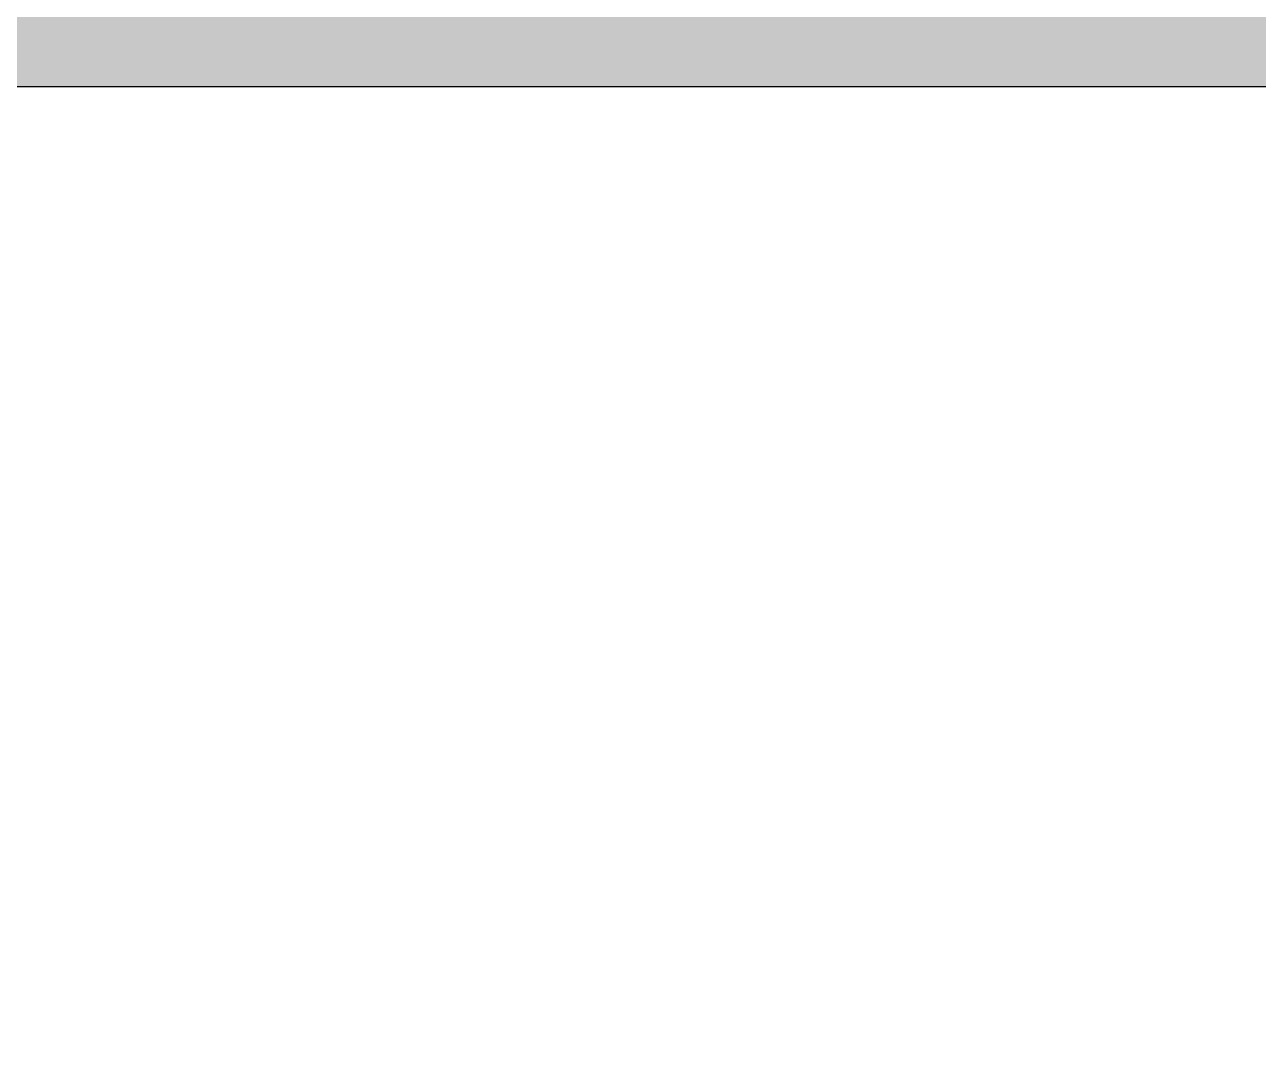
# Model space of a CAD drawing. Header units: inches. Extents: x -10.4 to 52.5, y 6.9 to 15.8.
# Drawn here: x 0.753 to 0.8364, y 11.3579 to 11.4273 of the extents above; entities that cross this region are included whole.
import ezdxf

# ---------------------------------------------------------------- set-up
doc = ezdxf.new("R2010")
doc.units = ezdxf.units.IN
doc.header["$MEASUREMENT"] = 0
doc.layers.add('Conditions', color=1, linetype='Continuous')
doc.layers.add('Metals', color=7, linetype='Continuous')

# ---------------------------------------------------------------- blocks, each defined once
blk = doc.blocks.new('Bc55')
blk.add_lwpolyline([(1.38, 0.855), (2.013095, 0.855, -0.659567), (2.03481, 0.8043, 0.192706), (1.905, 0.48), (1.905, 0.12), (0.125, 0.12), (0.125, 0), (2.035, 0), (2.035, 0.161566, -0.671875), (2.060714, 0.172064, 0.430668), (2.7, 0.183394), (2.7, 0.27), (2.642395, 0.27, -2.892356), (2.642395, 0.69), (2.7, 0.69), (2.7, 0.855), (2.75, 0.855), (2.75, 0.98), (1.38, 0.98)], format="xyb", close=True)
blk = doc.blocks.new('CARPET')
at = {"layer": 'Conditions'}
h = blk.add_hatch(dxfattribs=at)
h.set_pattern_fill('EXPAND', color=256, scale=0.125, style=0)
h.set_pattern_definition([(30, (-1.0121, 0.527504), (2e-11, 0.075), [0.0625, -0.0125]), (330, (-1.0121, 0.527504), (0.0649519, 0.0375), [0.0625, -0.0125]), (330, (-0.957975, 0.558754), (0.0649519, 0.0375), [0.0625, -0.0125]), (30, (-0.957975, 0.571254), (2e-11, 0.075), [0.0625, -0.0125])])
h.paths.add_polyline_path([(6.03408, 6.887295), (6.03408, 6.945507), (5.348887, 6.945507), (2.268668, 6.945507), (2.092254, 6.945507), (2.092254, 6.887295)])
blk.add_line((6.03408, 6.887295), (2.092254, 6.887295), dxfattribs=at)

msp = doc.modelspace()

# ---------------------------------------------------------------- hatches: boundary and pattern name
at = {"layer": 'Conditions'}
h = msp.add_hatch(dxfattribs=at)
h.set_pattern_fill('AR-CONC', color=256, scale=0.25, style=0)
h.set_pattern_definition([(50, (-8.1417, 5.0633), (1.79315, -0.15688), [0.1875, -2.0625]), (355, (-8.1417, 5.0633), (-0.34688, 1.88048), [0.15, -1.65]), (100.451, (-7.9923, 5.0502), (1.44627, 1.7236), [0.15935, -1.75286]), (46.184, (-8.1417, 5.5633), (2.6681, -0.4138), [0.28125, -3.09375]), (96.636, (-7.9194, 5.5288), (2.33666, 2.4353), [0.23903, -2.6293]), (351.184, (-8.1417, 5.5633), (2.33665, 2.4353), [0.225, -2.475]), (21, (-7.8917, 5.4383), (1.49227, -1.00655), [0.1875, -2.0625]), (326, (-7.8917, 5.4383), (0.6083, 1.81288), [0.15, -1.65]), (71.451, (-7.7674, 5.3544), (2.10056, 0.80633), [0.15935, -1.75286]), (37.5, (-8.1417, 5.0633), (0.0304, 0.832235), [0, -1.63, 0, -1.675, 0, -1.65625]), (7.5, (-8.1417, 5.0633), (0.657674, 0.98603), [0, -0.955, 0, -1.5925, 0, -0.63125]), (327.5, (-8.6992, 5.0633), (1.334556, -0.056387), [0, -0.625, 0, -1.95, 0, -2.5875]), (317.5, (-8.9492, 5.0633), (1.457965, 0.25026), [0, -0.8125, 0, -1.295, 0, -1.8375])])
h.paths.add_polyline_path([(3.895151, 11.423106), (3.017097, 11.423106), (3.017097, 10.443106), (1.881203, 10.443106), (1.875352, 10.415425, 0.052126), (1.874347, 10.405808), (1.874347, 10.392437), (1.898347, 10.379513), (1.874347, 10.366588), (1.874347, 10.334895), (1.885791, 10.328731), (1.874347, 10.322568), (1.874347, 10.290875), (1.898347, 10.27795), (1.874347, 10.265025), (1.874347, 10.233332), (1.885791, 10.227169), (1.874347, 10.221005), (1.874347, 10.189312), (1.898347, 10.176388), (1.874347, 10.163463), (1.874347, 10.13177), (1.885791, 10.125606), (1.874347, 10.119443), (1.874347, 10.08775), (1.898347, 10.074825), (1.874347, 10.0619), (1.874347, 10.030207), (1.885791, 10.024044), (1.874347, 10.01788), (1.874347, 9.986187), (1.898347, 9.973263), (1.874347, 9.960338), (1.874347, 9.928645), (1.885791, 9.922481), (1.874347, 9.916318), (1.874347, 9.884625), (1.898347, 9.8717), (1.874347, 9.858775), (1.874347, 9.827082), (1.885791, 9.820919), (1.874347, 9.814755), (1.874347, 9.783062), (1.898347, 9.770138), (1.874347, 9.757213), (1.874347, 9.72552), (1.885791, 9.719356), (1.874347, 9.713193), (1.874347, 9.6815), (1.898347, 9.668575), (1.874347, 9.65565), (1.874347, 9.623957), (1.885791, 9.617794), (1.874347, 9.61163), (1.874347, 9.579937), (1.898347, 9.567013), (1.874347, 9.554088), (1.874347, 9.530207), (1.885791, 9.524044), (1.874347, 9.51788), (1.874347, 9.486187), (1.898347, 9.473263), (1.874347, 9.460338), (1.874347, 9.428645), (1.885791, 9.422481), (1.874347, 9.416318), (1.874347, 9.384625), (1.898347, 9.3717), (1.874347, 9.358775), (1.874347, 9.327082), (1.885791, 9.320919), (1.874347, 9.314755), (1.874347, 9.283062), (1.898347, 9.270138), (1.874347, 9.257213), (1.874347, 9.22552), (1.885791, 9.219356), (1.874347, 9.213193), (1.874347, 9.1815), (1.898347, 9.168575), (1.874347, 9.15565), (1.874347, 9.123957), (1.885791, 9.117794), (1.874347, 9.11163), (1.874347, 9.079937), (1.898347, 9.067013), (1.874347, 9.054088), (1.874347, 9.022395), (1.885791, 9.016231), (1.874347, 9.010068), (1.874347, 8.977445, -0.084437), (1.871732, 8.962072), (1.822321, 8.821021, -0.774123), (1.801873, 8.821021), (1.752462, 8.962072, -0.084437), (1.749847, 8.977445), (1.749847, 9.003306), (1.725847, 9.016231), (1.749847, 9.029156), (1.749847, 9.060849), (1.738402, 9.067013), (1.749847, 9.073176), (1.749847, 9.104869), (1.725847, 9.117794), (1.749847, 9.130719), (1.749847, 9.162412), (1.738402, 9.168575), (1.749847, 9.174738), (1.749847, 9.206431), (1.725847, 9.219356), (1.749847, 9.232281), (1.749847, 9.263974), (1.738402, 9.270138), (1.749847, 9.276301), (1.749847, 9.307994), (1.725847, 9.320919), (1.749847, 9.333844), (1.749847, 9.365537), (1.738402, 9.3717), (1.749847, 9.377863), (1.749847, 9.409556), (1.725847, 9.422481), (1.749847, 9.435406), (1.749847, 9.467099), (1.738402, 9.473263), (1.749847, 9.479426), (1.749847, 9.503306), (1.725847, 9.516231), (1.749847, 9.529156), (1.749847, 9.560849), (1.738402, 9.567013), (1.749847, 9.573176), (1.749847, 9.604869), (1.725847, 9.617794), (1.749847, 9.630719), (1.749847, 9.662412), (1.738402, 9.668575), (1.749847, 9.674738), (1.749847, 9.706431), (1.725847, 9.719356), (1.749847, 9.732281), (1.749847, 9.763974), (1.738402, 9.770138), (1.749847, 9.776301), (1.749847, 9.807994), (1.725847, 9.820919), (1.749847, 9.833844), (1.749847, 9.865537), (1.738402, 9.8717), (1.749847, 9.877863), (1.749847, 9.909556), (1.725847, 9.922481), (1.749847, 9.935406), (1.749847, 9.967099), (1.738402, 9.973263), (1.749847, 9.979426), (1.749847, 10.011119), (1.725847, 10.024044), (1.749847, 10.036969), (1.749847, 10.068662), (1.738402, 10.074825), (1.749847, 10.080988), (1.749847, 10.112681), (1.725847, 10.125606), (1.749847, 10.138531), (1.749847, 10.170224), (1.738402, 10.176388), (1.749847, 10.182551), (1.749847, 10.214244), (1.725847, 10.227169), (1.749847, 10.240094), (1.749847, 10.271787), (1.738402, 10.27795), (1.749847, 10.284113), (1.749847, 10.315806), (1.725847, 10.328731), (1.749847, 10.341656), (1.749847, 10.373349), (1.738402, 10.379513), (1.749847, 10.385676), (1.749847, 10.405808, 0.052126), (1.748841, 10.415425), (1.74299, 10.443106), (0.857097, 10.443106), (0.017097, 10.443106), (0.017097, 7.428065), (3.895151, 7.428065)])
h.paths.add_polyline_path([(3.514717, 9.871208), (3.994253, 9.871208), (3.994253, 9.679445), (3.514717, 9.679445)], flags=9)
h.paths.add_polyline_path([(3.491074, 9.235968), (4.944093, 9.235968), (4.944093, 8.798866), (3.491074, 8.798866)], flags=9)

# ---------------------------------------------------------------- linework, layer by layer
msp.add_line((0.129739, 11.423106), (4.062855, 11.423106), dxfattribs=at)

# ---------------------------------------------------------------- block references
at = {"layer": 'Metals', "xscale": -1}
for name, p in [('CARPET', (6.163819, 4.535811)), ('Bc55', (2.892097, 10.443106))]:
    msp.add_blockref(name, p, dxfattribs=at)

doc.saveas('drawing.dxf')
